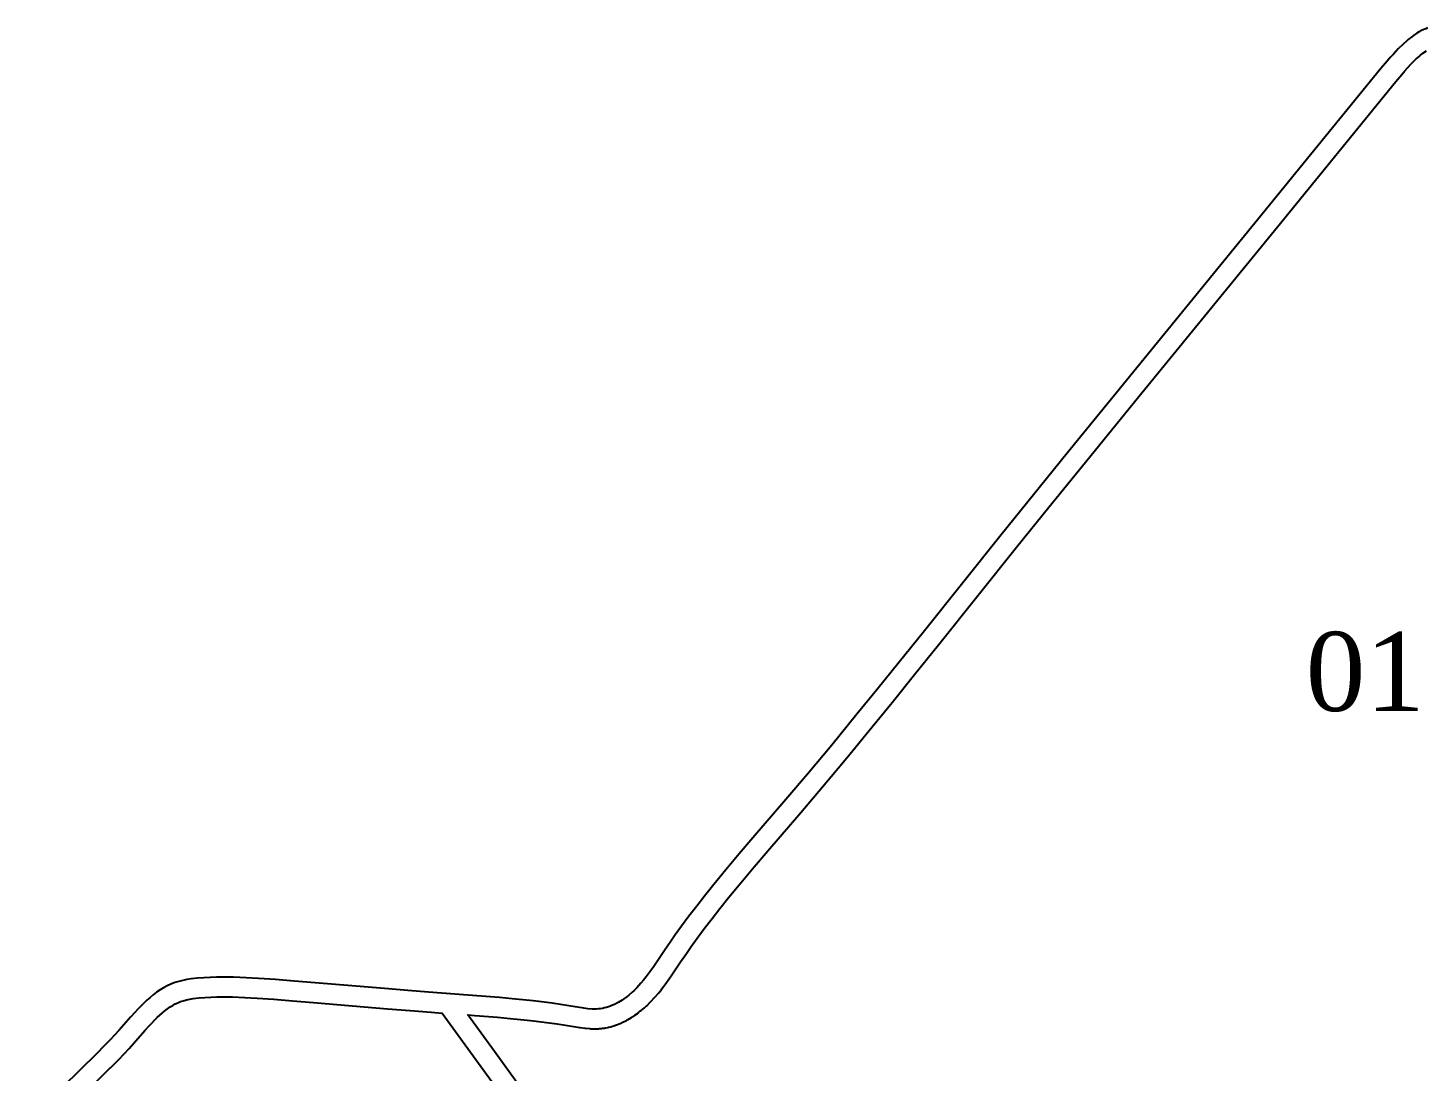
# Model space of a CAD drawing. Header units: metres. Extents: x 711577 to 713688, y 7856318 to 7857553.
# Drawn here: x 711775 to 712129.3, y 7857288.2 to 7857552.5 of the extents above; entities that cross this region are included whole.
import ezdxf
from ezdxf.enums import TextEntityAlignment as Align

# ---------------------------------------------------------------- set-up
doc = ezdxf.new("R2010")
doc.units = ezdxf.units.M
for name, color, linetype in [('NUMERAÇÕES', 7, 'Continuous'), ('Perímetro', 1, 'Continuous'), ('ÁREAS', 7, 'Continuous')]:
    doc.layers.add(name, color=color, linetype=linetype)
for name, color, linetype, true_color in [('NUMERAÇÕES DOS TALHÕES', 7, 'Continuous', 0xffffff), ('RESERVA LEGAL', 7, 'Continuous', 0xffffff), ('TALHÕES', 3, 'Continuous', 0x00ff00)]:
    doc.layers.add(name, color=color, linetype=linetype, true_color=true_color)
doc.styles.add('AREAS', font='times.ttf')

# ---------------------------------------------------------------- blocks, each defined once
blk = doc.blocks.new('area_de_talhao')
at = {"layer": 'NUMERAÇÕES', "linetype": 'Continuous', "style": 'AREAS'}
blk.add_attdef('NRO', text='', height=20, dxfattribs=at).set_placement((0, 6.08), align=Align.CENTER)
at = {"layer": 'ÁREAS', "linetype": 'Continuous', "style": 'AREAS', "flags": 1}
for tag, height, p in [('AREAREAL', 0.001, (0, 0)), ('AREA', 20, (0, -23.92))]:
    blk.add_attdef(tag, text='', height=height, dxfattribs=at).set_placement(p, align=Align.CENTER)

msp = doc.modelspace()

# ---------------------------------------------------------------- hatches: boundary and pattern name
at = {"layer": 'RESERVA LEGAL', "linetype": 'Continuous'}
h = msp.add_hatch(dxfattribs=at)
h.set_pattern_fill('CROSS', color=1, scale=2)
h.paths.add_polyline_path([(711811.08, 7857062.78), (711817.41, 7857080.64), (711816.98, 7857080.59), (711811.97, 7857074.68), (711802.29, 7857068.96), (711794.73, 7857064.42), (711787.08, 7857064.63), (711779.13, 7857065.14), (711774.96, 7857059.38), (711783.1, 7857052.46), (711788.52, 7857046.62), (711789.97, 7857033.44), (711789.88, 7857024.18), (711799.37, 7857038.93)])
h.paths.add_polyline_path([(711838.38, 7857119.53), (711837.09, 7857120.35), (711834.06, 7857127.32), (711827.53, 7857124.03), (711819.19, 7857121.38), (711816.44, 7857116.62), (711820.17, 7857108.47), (711826.27, 7857108.3), (711827.68, 7857106.16), (711828.17, 7857107.26), (711830.93, 7857112.17), (711834.54, 7857116.44)])
h.paths.add_polyline_path([(711850.79, 7857127.22), (711845.56, 7857129.09), (711842.08, 7857124.35), (711840.73, 7857120.9), (711843.7, 7857122.45), (711848.92, 7857123.97), (711852.64, 7857124.28)])
h.paths.add_polyline_path([(711920.27, 7857109.15), (711923.32, 7857116.36), (711924.21, 7857121.67), (711922.88, 7857129.11), (711922.56, 7857130.88, -0.098696), (711906.3, 7857141.59), (711906.26, 7857140.94), (711905.72, 7857132.61), (711902.36, 7857126.22), (711905.07, 7857123.1), (711910.26, 7857125.23), (711912.27, 7857120.77), (711911.83, 7857114.38), (711905.97, 7857109.71), (711896.41, 7857106.84), (711885.06, 7857102.47), (711881.64, 7857102.98), (711882.64, 7857099.06), (711883, 7857093.08), (711882.51, 7857089.37), (711884.1, 7857089.59), (711890.78, 7857092.03), (711897.2, 7857093.98), (711905.75, 7857095.56), (711911.15, 7857096.79), (711915.59, 7857102.16)])
h.paths.add_polyline_path([(711896.09, 7857079.21), (711899.82, 7857081.22), (711900.66, 7857085.1), (711899.74, 7857087.86), (711895.27, 7857085.85), (711890.34, 7857083.86), (711886.4, 7857079.15), (711881.44, 7857079.37), (711880.23, 7857081.3), (711876.32, 7857072.54), (711880.49, 7857072.68), (711887.8, 7857073.08), (711891.22, 7857077.49)])
h.paths.add_polyline_path([(711790.89, 7856920.94), (711790.8, 7856925.71), (711792.31, 7856932.66), (711792.76, 7856937.84), (711788.13, 7856937.71), (711783.93, 7856944.52), (711779, 7856944.68), (711778.73, 7856943.92), (711780.84, 7856938.48), (711781.9, 7856932.67), (711781.85, 7856926.75), (711780.69, 7856920.95), (711778.65, 7856915.96), (711779.58, 7856913.19), (711780.32, 7856906.84), (711780.04, 7856903.57), (711782.36, 7856902.33), (711793.86, 7856894.5), (711797.29, 7856901.01), (711795.77, 7856905.58), (711796.3, 7856912.44), (711791.47, 7856916.21)])
h.paths.add_polyline_path([(711891.19, 7856858.32), (711883.53, 7856861.77), (711879.74, 7856859.47), (711873.68, 7856859.72), (711870.02, 7856866.13), (711859.57, 7856872.04), (711846.75, 7856864.67), (711838.15, 7856869.81), (711838.63, 7856877.96), (711835.32, 7856882.84), (711825.73, 7856887.89), (711818.51, 7856893.94), (711812.47, 7856897.81), (711810.05, 7856894.2), (711804.43, 7856893.15), (711799.89, 7856890.38), (711804.27, 7856887.4), (711807.13, 7856885.17), (711825.97, 7856868.45), (711829.97, 7856864.09), (711833.05, 7856858.97), (711835.08, 7856853.31), (711838.73, 7856838.8), (711839.62, 7856833.14), (711839.46, 7856827.41), (711838.26, 7856821.81), (711836.07, 7856816.56), (711832.97, 7856811.85), (711823.94, 7856800.61), (711816.12, 7856786.18), (711830.36, 7856790.02), (711839.72, 7856798.86), (711840.75, 7856803.78), (711842.55, 7856813.2), (711842.05, 7856821.06), (711850.19, 7856828.11), (711854.88, 7856832.8), (711860.43, 7856832.91), (711862.91, 7856840.73), (711870.99, 7856841.42), (711880.9, 7856845.72), (711888.38, 7856850.17)])
h.paths.add_polyline_path([(711820.42, 7856727.21), (711817.37, 7856734.95), (711818.28, 7856741.73), (711811.13, 7856745.58), (711801.82, 7856742.58), (711808.59, 7856710.45), (711809.36, 7856703.29), (711814.46, 7856706.78), (711821.56, 7856705.39), (711822.47, 7856711.69), (711822.5, 7856718.73)])
h.paths.add_polyline_path([(711826.86, 7856678.31), (711826.43, 7856688.96), (711822.97, 7856693.58), (711816.86, 7856694.91), (711809.33, 7856692.73), (711809.57, 7856648.04), (711812.85, 7856606.18), (711812.85, 7856606.18), (711819.03, 7856611.22), (711823.83, 7856616.44), (711831.77, 7856618.89), (711833.19, 7856623.97), (711835.27, 7856629.09), (711839.15, 7856638.47), (711838.45, 7856645.67), (711842.94, 7856651.7), (711838.53, 7856656.65), (711831.61, 7856656.53), (711825.28, 7856653.05), (711818.76, 7856655.47), (711813.2, 7856659.34), (711816.21, 7856662.62), (711821.97, 7856669.27)])
h.paths.add_polyline_path([(711894.19, 7856563.08), (711895.14, 7856568.76), (711891.46, 7856570.38), (711886.14, 7856567.82), (711881.78, 7856568.56), (711873.23, 7856569.14), (711865.86, 7856569.67), (711857.33, 7856570.85), (711849.92, 7856576.59), (711841.05, 7856579.04), (711836.27, 7856587.64), (711827.59, 7856592.68), (711823.14, 7856598.61), (711817.66, 7856602.67), (711812.87, 7856606), (711813.28, 7856600.66), (711858.04, 7856538.28), (711891.2, 7856533.98), (711898.32, 7856532.05), (711956.42, 7856507.38), (711960.43, 7856505.28), (711976.98, 7856494.79), (711977.13, 7856498.62), (711976.83, 7856506.66), (711976.43, 7856512.59), (711973.01, 7856517.69), (711969.07, 7856522.72), (711963.39, 7856523.67), (711956.54, 7856525.61), (711952.78, 7856529.61), (711942.86, 7856527.65), (711937.29, 7856535.18), (711930.13, 7856543.17), (711921.24, 7856550.14), (711912.78, 7856552.38), (711907.69, 7856551.54), (711900.3, 7856552.91)])
h.paths.add_polyline_path([(712047.09, 7856478.83), (712047.14, 7856483.93), (712038.81, 7856488.19), (712030.79, 7856482.11), (712022.84, 7856480.67), (712018.21, 7856486.43), (712016.49, 7856492.24), (712009.04, 7856494.31), (711994.3, 7856491.11), (711986.17, 7856488.98), (712037.67, 7856456.35), (712042.08, 7856452.9), (712045.77, 7856448.63), (712048.6, 7856443.68), (712050.48, 7856438.25), (712051.33, 7856432.54), (712051.13, 7856427.29), (712052.98, 7856427.06), (712063.34, 7856428.72), (712066.53, 7856431.74), (712063.28, 7856437.82), (712064.83, 7856442.25), (712069.2, 7856445.24), (712066.85, 7856450.12), (712060.76, 7856450.99), (712059.05, 7856454.71), (712062.98, 7856460.35), (712060.53, 7856464.97), (712057.56, 7856469.41), (712053.7, 7856469.49), (712049.51, 7856472.44)])
h.paths.add_polyline_path([(712997.47, 7856753.73), (712994.69, 7856757.77), (712999.9, 7856761.38), (713005.82, 7856765.42), (713009.19, 7856767.04), (713016.57, 7856766.56), (713023.77, 7856769.02), (713030.07, 7856769.44), (713031.55, 7856775.26), (713030.21, 7856781.18), (713025.05, 7856784.22), (713017.6, 7856783.41), (713012.87, 7856784.74), (713011.61, 7856792.57), (713008.77, 7856797), (713004.24, 7856794.82), (712997.99, 7856800.6), (712992.02, 7856798.43), (712985.5, 7856794.93), (712980.6, 7856797.17), (712975.1, 7856794.95), (712973.29, 7856785.79), (712971.42, 7856777.68), (712977.04, 7856777.32), (712982.85, 7856782.38), (712991.29, 7856775.53), (712993.9, 7856770.07), (712989.04, 7856762.7), (712986.18, 7856753.44), (712981.39, 7856750.3), (712972.95, 7856749.92), (712961.32, 7856731.32), (712962.31, 7856726.46), (712968.7, 7856720.13), (712978.62, 7856718.69), (712984.79, 7856724.97), (712988.45, 7856727.92), (712996.94, 7856725.65), (712999.88, 7856715.26), (713009.46, 7856710.1), (713015.98, 7856714.43), (713024.45, 7856715.49), (713025.49, 7856715.99), (713027.81, 7856728.85), (713021.32, 7856728.53), (713015.88, 7856734.97), (713012.6, 7856743.43), (713003.45, 7856747.74)])
h.paths.add_polyline_path([(713070.57, 7856807.39), (713060.23, 7856808), (713055.18, 7856801.72), (713057.86, 7856793.46), (713061.26, 7856787.03), (713067.43, 7856787.42), (713073.18, 7856786.54), (713078.63, 7856784.44), (713087.34, 7856779.96), (713092.16, 7856776.83), (713093.32, 7856775.68), (713097.63, 7856775.33), (713100.48, 7856774.41), (713101.37, 7856777.64), (713092.12, 7856789.41), (713104.6, 7856797.01), (713112.96, 7856799.81), (713115.95, 7856806.19), (713109.94, 7856814.27), (713106.41, 7856820.98), (713099.9, 7856818.97), (713092.91, 7856810.21), (713088.23, 7856799.06), (713078.31, 7856802.31)])
h.paths.add_polyline_path([(713457.76, 7856710.53), (713455.79, 7856708.42), (713446.89, 7856703.38), (713440.81, 7856698.34), (713447.12, 7856689.2), (713449.3, 7856680.32), (713452.61, 7856673.15), (713457.66, 7856671.72), (713461.77, 7856672.8), (713464.41, 7856674.13), (713464.19, 7856674.96), (713463.64, 7856677.45)])
h.paths.add_polyline_path([(713602.26, 7856928.7), (713607.72, 7856958.95), (713605.88, 7856967.99), (713605.27, 7856973.47), (713605.62, 7856978.97), (713606.92, 7856984.32), (713615.82, 7857010.45), (713614.51, 7857018.26), (713598.47, 7857045.35), (713594.55, 7857052.21), (713589.55, 7857052.92), (713584.75, 7857054.14), (713584.68, 7857052.39), (713585.89, 7857035.89), (713583.76, 7857019.14), (713586.2, 7857013.19), (713583.89, 7856997.21), (713576.89, 7856989.12), (713571.38, 7856983.38), (713572.19, 7856978.05), (713567.83, 7856970.28), (713551.93, 7856963.15), (713540.56, 7856949.66), (713532.84, 7856935.09), (713527.04, 7856929.9), (713527.14, 7856923.01), (713523.69, 7856916.18), (713518.87, 7856910.57), (713512.63, 7856903.58), (713506.4, 7856895.23), (713502.63, 7856894.34), (713497.29, 7856898.14), (713495.4, 7856896.99), (713494.4, 7856891.64), (713497.87, 7856887.87), (713504.18, 7856887.8), (713504.4, 7856869.6), (713518.31, 7856859.24), (713524.48, 7856847.12), (713527.83, 7856835.17), (713521.32, 7856828.52), (713510.77, 7856824.58), (713509.99, 7856817.05), (713516.37, 7856812.67), (713516.52, 7856811.22), (713523.18, 7856809.11), (713526.31, 7856807.9), (713543.88, 7856799.85), (713558.12, 7856798.18), (713567.53, 7856799.69), (713570.32, 7856801.71), (713573.59, 7856805.97), (713572.64, 7856808.34), (713567.12, 7856821.9), (713565.43, 7856827.51), (713564.83, 7856833.36), (713565.32, 7856839.23), (713566.9, 7856844.88), (713571.55, 7856856.95), (713574.48, 7856862.69), (713581.9, 7856874.02), (713587.24, 7856880.15), (713591.6, 7856883.92), (713594.88, 7856893.92)])
h.paths.add_polyline_path([(713585.6, 7857178.79), (713580.77, 7857178.54), (713573.73, 7857176.09), (713569.83, 7857172.67), (713566.36, 7857165.62), (713563.88, 7857159.1), (713565.17, 7857150.21), (713565.61, 7857144.1), (713569.77, 7857149.99), (713573.2, 7857154.04), (713577.26, 7857157.36), (713581.83, 7857159.85), (713585.25, 7857160.95), (713586, 7857164.62), (713586.14, 7857170.95)])
h.paths.add_polyline_path([(713622.1, 7857229.35), (713623.39, 7857221.68), (713627.54, 7857216.28), (713634.06, 7857211.85), (713641.59, 7857207.74), (713653.82, 7857202.41), (713660.11, 7857198.06), (713663.42, 7857202.71)])
h.paths.add_polyline_path([(713571.08, 7857246.96), (713573.1, 7857250.54), (713576.45, 7857253.94), (713578.4, 7857257.52), (713528.45, 7857289.73), (713527.1, 7857284.14), (713528.03, 7857280.42), (713522.31, 7857275.63), (713518.96, 7857278.56), (713515.32, 7857282.28), (713512.77, 7857283.58), (713509.39, 7857281.04), (713502.69, 7857279.49), (713496.19, 7857277.62), (713492.52, 7857274.31), (713492.46, 7857269.85), (713496.18, 7857266.3), (713498.81, 7857262.91), (713504.35, 7857261.38), (713507.83, 7857259.25), (713512.5, 7857262.07), (713513.99, 7857265.26), (713516.1, 7857267.32), (713518.12, 7857262.14), (713516.15, 7857258.47), (713513.69, 7857254.17), (713508.06, 7857251.54), (713502.76, 7857247.96), (713501.55, 7857239.82), (713504.84, 7857234.78), (713508.07, 7857231.62), (713508.42, 7857221.04), (713509.9, 7857212.04), (713508.38, 7857204.03), (713505.28, 7857197.16), (713505.51, 7857190.75), (713506.86, 7857185.43), (713510.58, 7857178.93), (713517.72, 7857175.56), (713519.91, 7857170.98), (713516.02, 7857168.49), (713518.37, 7857164.54), (713516.71, 7857160.05), (713512.3, 7857154.35), (713514.93, 7857147.63), (713522.62, 7857145.26), (713527.49, 7857146.88), (713532.39, 7857148.84), (713536.5, 7857151.65), (713539.51, 7857156.63), (713542.69, 7857162.76), (713544.4, 7857168.29), (713545.13, 7857174.5), (713548.12, 7857177.05), (713551.47, 7857180.76), (713554.81, 7857184.31), (713556.86, 7857189.2), (713554.61, 7857195.79), (713555.51, 7857202.17), (713558.89, 7857208.7), (713557.65, 7857216.23), (713553.9, 7857220.32), (713555.6, 7857224.73), (713555.99, 7857230.93), (713555.04, 7857234.18), (713556.83, 7857236.61), (713565.06, 7857239.53), (713571.34, 7857241.19)])
h.paths.add_polyline_path([(713475.04, 7857324.17), (713473.62, 7857322.51), (713468.75, 7857321.94), (713465.46, 7857322.15), (713462.79, 7857320.61), (713462.87, 7857316.37), (713464.98, 7857311.14), (713466.78, 7857306.37), (713472.56, 7857303.73), (713475.61, 7857307.47), (713479.71, 7857306.45), (713483.51, 7857306.22), (713486.03, 7857304.11), (713490.44, 7857300.36), (713496.28, 7857294.16), (713501.27, 7857294.34), (713505.95, 7857294.22), (713508.73, 7857296.87), (713511.67, 7857298.4), (713511.95, 7857300.37)])
h.paths.add_polyline_path([(711955.67, 7857170.8), (711951.14, 7857171.73), (711949.66, 7857176.07), (711949.12, 7857179.77), (711949.97, 7857185.91), (711951.17, 7857194.37), (711946.94, 7857198.59), (711945.34, 7857200.67), (711937.59, 7857197.28), (711927.6, 7857195.05), (711919.99, 7857189.5), (711912.29, 7857182.2), (711907.15, 7857178.53), (711899.04, 7857173.85), (711902.87, 7857169.08), (711908.52, 7857164.83), (711915.69, 7857160.83), (711911.15, 7857157), (711903.5, 7857149.92), (711905.95, 7857141.94, 0.104717), (711923.2, 7857130.62), (711923.99, 7857134.3), (711931.4, 7857139.42), (711935.38, 7857139.16), (711938.76, 7857147.47), (711942.98, 7857154.14), (711948.15, 7857158.18), (711952.44, 7857157.87), (711955.37, 7857165.39)])
h.paths.add_polyline_path([(711940.5, 7857177.02, -1), (711942.1, 7857177.02, -1)], flags=16)

# ---------------------------------------------------------------- linework, layer by layer
at = {"layer": 'Perímetro'}
msp.add_lwpolyline([(712129.68, 7857552.54), (712129.21, 7857552.36), (712128.3, 7857551.94), (712127.4, 7857551.45), (712126.96, 7857551.18), (712126.07, 7857550.59), (712125.64, 7857550.27), (712124.77, 7857549.58), (712124.34, 7857549.22), (712123.49, 7857548.46), (712122.24, 7857547.24), (712121.01, 7857545.94), (712120.2, 7857545.04), (712119.39, 7857544.12), (712117.81, 7857542.24), (712087.74, 7857505.34), (712053.36, 7857463.23), (712038.34, 7857444.77), (712029.8, 7857434.22), (712021.63, 7857424.09), (712001.81, 7857399.34), (711995.79, 7857391.85), (711990.1, 7857384.81), (711985.06, 7857378.62), (711978.65, 7857370.83), (711972.52, 7857363.49), (711967.02, 7857357), (711958.69, 7857347.32), (711955.23, 7857343.27), (711951.8, 7857339.18), (711948.75, 7857335.47), (711946.42, 7857332.56), (711944.44, 7857330.03), (711942.49, 7857327.48), (711940.57, 7857324.9), (711939, 7857322.73), (711937.76, 7857320.97), (711936.24, 7857318.76), (711933.54, 7857314.73), (711932.61, 7857313.41), (711931.66, 7857312.12), (711930.99, 7857311.28), (711930.31, 7857310.46), (711929.23, 7857309.28), (711928.47, 7857308.53), (711928.08, 7857308.17), (711927.26, 7857307.47), (711926.84, 7857307.13), (711925.97, 7857306.49), (711925.52, 7857306.18), (711924.58, 7857305.62), (711923.62, 7857305.11), (711923.13, 7857304.89), (711922.63, 7857304.68), (711922.12, 7857304.5), (711921.62, 7857304.34), (711921.1, 7857304.21), (711920.58, 7857304.1), (711920.06, 7857304.02), (711919.54, 7857303.96), (711919.01, 7857303.93), (711918.49, 7857303.93), (711917.96, 7857303.94), (711916.89, 7857304.02), (711915.82, 7857304.15), (711912.07, 7857304.76), (711909.92, 7857305.08), (711907.79, 7857305.39), (711905.12, 7857305.73), (711902.99, 7857305.99), (711900.34, 7857306.28), (711897.68, 7857306.54), (711894.5, 7857306.83), (711888.68, 7857307.3), (711877.56, 7857308.12), (711872.26, 7857308.53), (711865.35, 7857309.1), (711847.78, 7857310.6), (711842.46, 7857311.03), (711837.67, 7857311.39), (711833.43, 7857311.7), (711830.24, 7857311.88), (711827.05, 7857312), (711824.38, 7857312.03), (711822.77, 7857312.01), (711821.16, 7857311.96), (711819.54, 7857311.88), (711817.92, 7857311.75), (711816.31, 7857311.56), (711815.24, 7857311.4), (711814.19, 7857311.19), (711813.17, 7857310.93), (711812.16, 7857310.62), (711811.19, 7857310.24), (711810.25, 7857309.81), (711809.33, 7857309.32), (711808.44, 7857308.78), (711807.58, 7857308.19), (711806.73, 7857307.56), (711805.91, 7857306.89), (711805.11, 7857306.18), (711804.32, 7857305.44), (711803.54, 7857304.68), (711802.78, 7857303.89), (711802.03, 7857303.09), (711800.92, 7857301.86), (711798, 7857298.53), (711796.9, 7857297.31), (711795.8, 7857296.12), (711794.31, 7857294.57), (711792.43, 7857292.69), (711783.74, 7857284.13)], dxfattribs=at)
at = {"layer": 'TALHÕES'}
for points in [[(711899.55, 7857284.43), (711893.2, 7857293.18), (711886.48, 7857302.45), (711886.48, 7857302.45), (711888.24, 7857302.32), (711894, 7857301.85), (711897.14, 7857301.57), (711899.75, 7857301.31), (711902.36, 7857301.03), (711904.43, 7857300.78), (711907.03, 7857300.44), (711909.11, 7857300.15), (711911.22, 7857299.83), (711914.85, 7857299.24), (711915.02, 7857299.22), (711916.06, 7857299.08), (711916.28, 7857299.06), (711917.37, 7857298.97), (711917.59, 7857298.96), (711918.16, 7857298.93), (711918.36, 7857298.93), (711918.87, 7857298.93), (711919.08, 7857298.94), (711919.59, 7857298.96), (711919.82, 7857298.97), (711920.33, 7857299.02), (711920.58, 7857299.05), (711921.11, 7857299.12), (711921.36, 7857299.17), (711921.89, 7857299.27), (711922.13, 7857299.32), (711922.65, 7857299.45), (711922.88, 7857299.51), (711923.4, 7857299.67), (711923.62, 7857299.73), (711924.13, 7857299.91), (711924.33, 7857299.99), (711924.83, 7857300.19), (711925.02, 7857300.26), (711925.44, 7857300.45), (711925.69, 7857300.57), (711926.62, 7857301.04), (711926.89, 7857301.19), (711927.92, 7857301.8), (711928.11, 7857301.92), (711928.57, 7857302.21), (711928.76, 7857302.35), (711929.66, 7857303), (711929.8, 7857303.11), (711930.23, 7857303.44), (711930.39, 7857303.57), (711931.22, 7857304.28), (711931.34, 7857304.38), (711931.74, 7857304.74), (711931.87, 7857304.87), (711932.57, 7857305.56), (711932.74, 7857305.73), (711933.85, 7857306.93), (711933.99, 7857307.09), (711934.72, 7857307.95), (711934.83, 7857308.07), (711935.48, 7857308.9), (711935.58, 7857309.02), (711936.55, 7857310.32), (711936.63, 7857310.43), (711937.57, 7857311.77), (711937.63, 7857311.86), (711940.34, 7857315.89), (711941.82, 7857318.04), (711943.02, 7857319.75), (711944.55, 7857321.87), (711946.42, 7857324.39), (711948.34, 7857326.9), (711950.28, 7857329.39), (711952.58, 7857332.25), (711955.6, 7857335.93), (711959.01, 7857339.99), (711962.47, 7857344.04), (711970.79, 7857353.72), (711970.81, 7857353.74), (711976.31, 7857360.22), (711976.33, 7857360.25), (711982.46, 7857367.6), (711982.48, 7857367.62), (711988.91, 7857375.42), (711988.92, 7857375.44), (711993.97, 7857381.64), (711993.98, 7857381.65), (711999.67, 7857388.7), (711999.68, 7857388.71), (712005.7, 7857396.2), (712005.71, 7857396.21), (712025.52, 7857420.94), (712033.68, 7857431.07), (712042.21, 7857441.61), (712057.22, 7857460.06), (712091.61, 7857502.17), (712091.61, 7857502.17), (712121.6, 7857538.97), (712123.11, 7857540.78), (712123.86, 7857541.64), (712124.55, 7857542.41), (712125.61, 7857543.53), (712126.72, 7857544.62), (712127.5, 7857545.34), (712127.78, 7857545.57), (712128.46, 7857546.12), (712129.38, 7857546.78)], [(711787.23, 7857280.56), (711795.92, 7857289.11), (711795.95, 7857289.14), (711797.82, 7857291.01), (711797.87, 7857291.07), (711799.36, 7857292.61), (711799.43, 7857292.68), (711800.54, 7857293.87), (711800.6, 7857293.94), (711801.7, 7857295.17), (711801.74, 7857295.22), (711804.61, 7857298.48), (711805.66, 7857299.65), (711806.35, 7857300.38), (711807.02, 7857301.08), (711807.7, 7857301.75), (711808.36, 7857302.38), (711809.03, 7857302.97), (711809.69, 7857303.51), (711810.34, 7857304.01), (711810.99, 7857304.46), (711811.64, 7857304.87), (711812.28, 7857305.22), (711812.93, 7857305.53), (711813.6, 7857305.81), (711814.33, 7857306.05), (711815.12, 7857306.26), (711815.96, 7857306.44), (711816.81, 7857306.58), (711818.24, 7857306.75), (711819.76, 7857306.88), (711821.27, 7857306.96), (711822.79, 7857307.01), (711824.27, 7857307.03), (711826.8, 7857307), (711829.91, 7857306.89), (711833.04, 7857306.71), (711837.28, 7857306.41), (711842.04, 7857306.04), (711847.34, 7857305.61), (711866.07, 7857304.01), (711866.07, 7857304.01), (711871.84, 7857303.55), (711871.85, 7857303.55), (711877.16, 7857303.14), (711877.18, 7857303.13), (711879.95, 7857302.93), (711889.15, 7857290.25), (711895.5, 7857281.49)]]:
    msp.add_lwpolyline(points, dxfattribs=at)

# ---------------------------------------------------------------- block references
at = {"layer": 'NUMERAÇÕES DOS TALHÕES'}
ref = msp.add_blockref('area_de_talhao', (712113.9, 7857373.39), dxfattribs=at)
ref.add_attrib('NRO', '01', dxfattribs={"layer": 'NUMERAÇÕES', "height": 20, "style": 'AREAS'}).set_placement((712113.9, 7857379.47), align=Align.CENTER)

doc.saveas('drawing.dxf')
